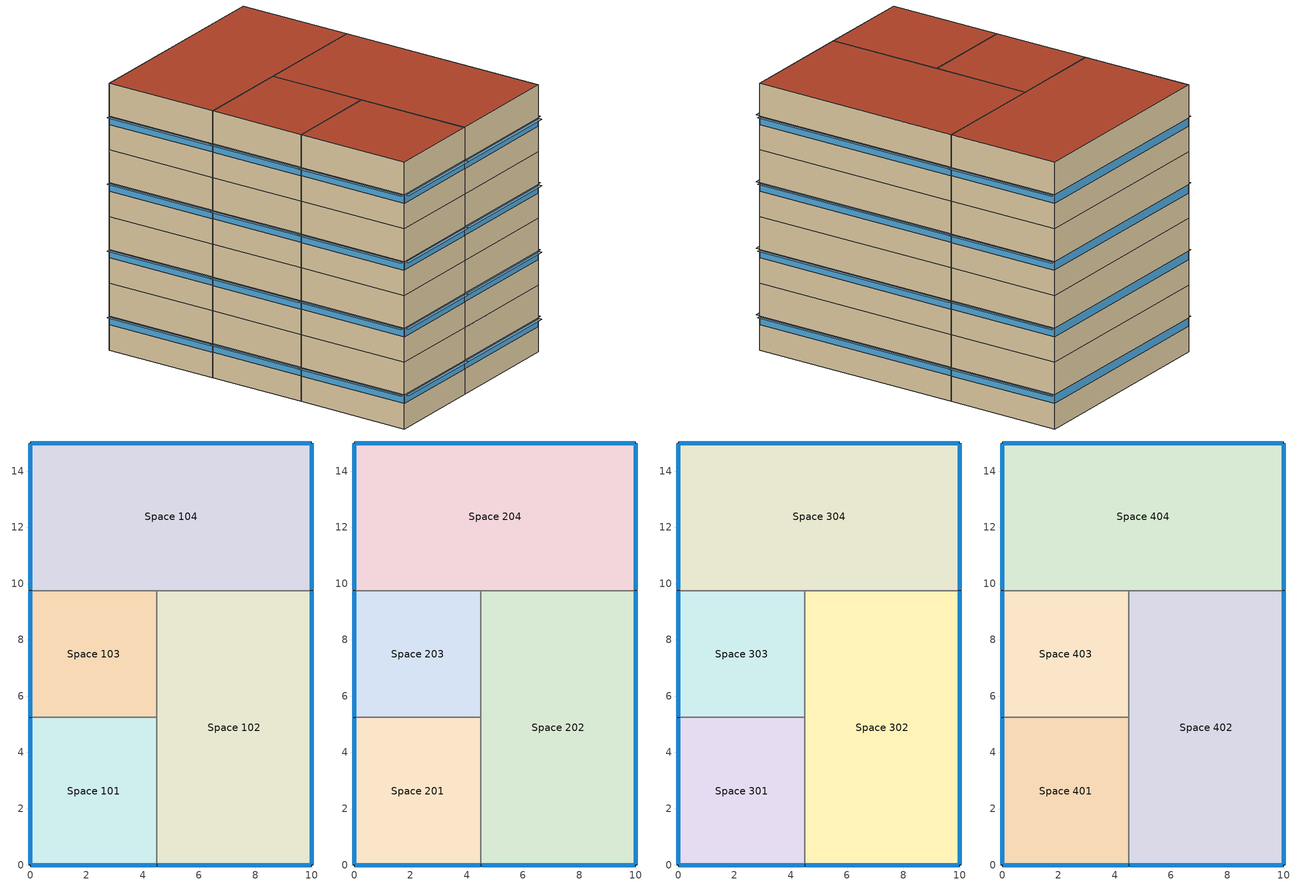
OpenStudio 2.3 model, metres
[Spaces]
Space 101
 floor ground: 4.5,5.25 4.5,0 0,0 0,5.25 z0
 wall outside: 0,5.25 0,0 4.5,0 z0:3.05
 wall to Space 103: 4.5,5.25 0,5.25 z0:3.05
 wall to Space 102: 4.5,0 4.5,5.25 z0:3.05
 window: 0.03,0 4.47,0 / 0,5.22 0,0.03 z1.16:1.55
Space 102
 floor ground: 10,9.75 10,0 4.5,0 4.5,9.75 z0
 wall outside: 4.5,0 10,0 10,9.75 z0:3.05
 wall to Space 103: 4.5,9.75 4.5,5.25 z0:3.05
 wall to Space 104: 10,9.75 4.5,9.75 z0:3.05
 window: 4.53,0 9.97,0 z1.16:1.55; 10,0.03 10,9.72 z1.17:1.55
Space 103
 floor ground: 4.5,9.75 4.5,5.25 0,5.25 0,9.75 z0
 wall outside: 0,9.75 0,5.25 z0:3.05
 wall to Space 104: 4.5,9.75 0,9.75 z0:3.05
 window: 0,9.72 0,5.28 z1.16:1.55
Space 104
 floor ground: 10,15 10,9.75 0,9.75 0,15 z0
 wall outside: 10,9.75 10,15 0,15 0,9.75 z0:3.05
 window: 9.97,15 0.03,15 z1.17:1.55; 10,9.78 10,14.97 / 0,14.97 0,9.78 z1.16:1.55
Space 201
 floor to Space 101: 4.5,5.25 4.5,0 0,0 0,5.25 z3.05
 wall outside: 0,5.25 0,0 4.5,0 z3.05:6.1
 wall to Space 203: 4.5,5.25 0,5.25 z3.05:6.1
 wall to Space 202: 4.5,0 4.5,5.25 z3.05:6.1
 window: 0.03,0 4.47,0 / 0,5.22 0,0.03 z4.21:4.6
Space 202
 floor to Space 102: 10,9.75 10,0 4.5,0 4.5,9.75 z3.05
 wall outside: 4.5,0 10,0 10,9.75 z3.05:6.1
 wall to Space 203: 4.5,9.75 4.5,5.25 z3.05:6.1
 wall to Space 204: 10,9.75 4.5,9.75 z3.05:6.1
 window: 4.53,0 9.97,0 / 10,0.03 10,9.72 z4.21:4.6
Space 203
 floor to Space 103: 4.5,9.75 4.5,5.25 0,5.25 0,9.75 z3.05
 wall outside: 0,9.75 0,5.25 z3.05:6.1
 wall to Space 204: 4.5,9.75 0,9.75 z3.05:6.1
 window: 0,9.72 0,5.28 z4.21:4.6
Space 204
 floor to Space 104: 10,15 10,9.75 0,9.75 0,15 z3.05
 wall outside: 10,9.75 10,15 0,15 0,9.75 z3.05:6.1
 window: 10,9.78 10,14.97 / 0,14.97 0,9.78 / 9.97,15 0.03,15 z4.21:4.6
Space 301
 floor to Space 201: 4.5,5.25 4.5,0 0,0 0,5.25 z6.1
 wall outside: 0,5.25 0,0 4.5,0 z6.1:9.14
 wall to Space 303: 4.5,5.25 0,5.25 z6.1:9.14
 wall to Space 302: 4.5,0 4.5,5.25 z6.1:9.14
 window: 0.03,0 4.47,0 / 0,5.22 0,0.03 z7.26:7.64
Space 302
 floor to Space 202: 10,9.75 10,0 4.5,0 4.5,9.75 z6.1
 wall outside: 4.5,0 10,0 10,9.75 z6.1:9.14
 wall to Space 303: 4.5,9.75 4.5,5.25 z6.1:9.14
 wall to Space 304: 10,9.75 4.5,9.75 z6.1:9.14
 window: 4.53,0 9.97,0 / 10,0.03 10,9.72 z7.26:7.64
Space 303
 floor to Space 203: 4.5,9.75 4.5,5.25 0,5.25 0,9.75 z6.1
 wall outside: 0,9.75 0,5.25 z6.1:9.14
 wall to Space 304: 4.5,9.75 0,9.75 z6.1:9.14
 window: 0,9.72 0,5.28 z7.26:7.64
Space 304
 floor to Space 204: 10,15 10,9.75 0,9.75 0,15 z6.1
 wall outside: 10,9.75 10,15 0,15 0,9.75 z6.1:9.14
 window: 0,14.97 0,9.78 / 10,9.78 10,14.97 / 9.97,15 0.03,15 z7.26:7.64
Space 401
 floor to Space 301: 4.5,5.25 4.5,0 0,0 0,5.25 z9.14
 wall outside: 0,5.25 0,0 4.5,0 z9.14:12.19
 wall to Space 403: 4.5,5.25 0,5.25 z9.14:12.19
 wall to Space 402: 4.5,0 4.5,5.25 z9.14:12.19
 window: 0.03,0 4.47,0 / 0,5.22 0,0.03 z10.31:10.69
 roof outside: 4.5,0 4.5,5.25 0,5.25 0,0 z12.19
Space 402
 floor to Space 302: 10,9.75 10,0 4.5,0 4.5,9.75 z9.14
 wall outside: 4.5,0 10,0 10,9.75 z9.14:12.19
 wall to Space 403: 4.5,9.75 4.5,5.25 z9.14:12.19
 wall to Space 404: 10,9.75 4.5,9.75 z9.14:12.19
 window: 4.53,0 9.97,0 / 10,0.03 10,9.72 z10.31:10.69
 roof outside: 10,0 10,9.75 4.5,9.75 4.5,0 z12.19
Space 403
 floor to Space 303: 4.5,9.75 4.5,5.25 0,5.25 0,9.75 z9.14
 wall outside: 0,9.75 0,5.25 z9.14:12.19
 wall to Space 404: 4.5,9.75 0,9.75 z9.14:12.19
 window: 0,9.72 0,5.28 z10.31:10.69
 roof outside: 4.5,5.25 4.5,9.75 0,9.75 0,5.25 z12.19
Space 404
 floor to Space 304: 10,15 10,9.75 0,9.75 0,15 z9.14
 wall outside: 10,9.75 10,15 0,15 0,9.75 z9.14:12.19
 window: 10,9.78 10,14.97 / 0,14.97 0,9.78 / 9.97,15 0.03,15 z10.31:10.69
 roof outside: 10,9.75 10,15 0,15 0,9.75 z12.19
shading: 9.97,-0.19 9.97,0 4.53,0 4.53,-0.19 z1.55; 4.47,-0.19 4.47,0 0.03,0 0.03,-0.19 z1.55; 0,9.78 0,14.97 -0.19,14.97 -0.19,9.78 z7.64; 10.19,9.78 10.19,14.97 10,14.97 10,9.78 z10.69; 10.19,0.03 10.19,9.72 10,9.72 10,0.03 z1.55; 9.97,-0.19 9.97,0 4.53,0 4.53,-0.19 z4.6; 10.19,9.78 10.19,14.97 10,14.97 10,9.78 z1.55; 10.19,9.78 10.19,14.97 10,14.97 10,9.78 z4.6; 0,0.03 0,5.22 -0.19,5.22 -0.19,0.03 z1.55; 0,9.78 0,14.97 -0.19,14.97 -0.19,9.78 z1.55; 0,5.28 0,9.72 -0.19,9.72 -0.19,5.28 z1.55; 4.47,-0.19 4.47,0 0.03,0 0.03,-0.19 z4.6; 0,0.03 0,5.22 -0.19,5.22 -0.19,0.03 z4.6; 10.19,0.03 10.19,9.72 10,9.72 10,0.03 z4.6; 4.47,-0.19 4.47,0 0.03,0 0.03,-0.19 z10.69; 10.19,9.78 10.19,14.97 10,14.97 10,9.78 z7.64; 9.97,-0.19 9.97,0 4.53,0 4.53,-0.19 z7.64; 0,5.28 0,9.72 -0.19,9.72 -0.19,5.28 z4.6; 10.19,0.03 10.19,9.72 10,9.72 10,0.03 z10.69; 0,9.78 0,14.97 -0.19,14.97 -0.19,9.78 z4.6; 4.47,-0.19 4.47,0 0.03,0 0.03,-0.19 z7.64; 0,0.03 0,5.22 -0.19,5.22 -0.19,0.03 z7.64; 10.19,0.03 10.19,9.72 10,9.72 10,0.03 z7.64; 0,5.28 0,9.72 -0.19,9.72 -0.19,5.28 z7.64; 0,5.28 0,9.72 -0.19,9.72 -0.19,5.28 z10.69; 0,0.03 0,5.22 -0.19,5.22 -0.19,0.03 z10.69; 0,9.78 0,14.97 -0.19,14.97 -0.19,9.78 z10.69; 9.97,-0.19 9.97,0 4.53,0 4.53,-0.19 z10.69
[Building]
Building 1: Space Type=189.1-2009 - MidriseApartment - Apartment - CZ4-8; Default Construction Set=189.1-2009 - CZ3 - MidriseApartment
[Site]
Piacenza: Latitude {deg}=44.92; Longitude {deg}=9.73; Time Zone {hr}=1; Elevation {m}=134
[ClimateZones]
Climate Zone Institution Name 1=ASHRAE; Climate Zone Document Name 1=ANSI/ASHRAE Standard 169; Climate Zone Document Year 1=2006; Climate Zone Institution Name 2=CEC; Climate Zone Document Name 2=California Climate Zone Descriptions; Climate Zone Document Year 2=1995
[SizingPeriod:DesignDay] Barometric Pressure {Pa}=99726; Sky Clearness=0; Rain Indicator=0; Snow Indicator=0; Day of Month=21; Daylight Saving Time Indicator=0; Dry-Bulb Temperature Range Modifier Type=DefaultMultipliers
Name | Maximum Dry-Bulb Temperature {C} | Daily Dry-Bulb Temperature Range {deltaC} | Humidity Indicating Conditions at Maximum Dry-Bulb | Wind Speed {m/s} | Wind Direction {deg} | Month | Day Type | Humidity Indicating Type | Solar Model Indicator | ASHRAE Taub | ASHRAE Taud
Piacenza Ann Htg 99.6% Condns DB | -6.1 | 0 | -6.1 | 2 | 250 | 1 | WinterDesignDay | Wetbulb | ASHRAEClearSky
Piacenza Ann Hum_n 99.6% Condns DP=>MCDB | 3.5 | 0 | -11.3 | 2 | 250 | 1 | WinterDesignDay | Dewpoint | ASHRAEClearSky
Piacenza Ann Htg Wind 99.6% Condns WS=>MCDB | 5.8 | 0 | 5.8 | 8.9 | 250 | 1 | WinterDesignDay | Wetbulb | ASHRAEClearSky
Piacenza Ann Clg .4% Condns DB=>MWB | 33.1 | 11.9 | 22.7 | 2.3 | 90 | 8 | SummerDesignDay | Wetbulb | ASHRAETau | 0.48 | 1.935
Piacenza Ann Clg .4% Condns WB=>MDB | 30.1 | 11.9 | 24.6 | 2.3 | 90 | 8 | SummerDesignDay | Wetbulb | ASHRAETau | 0.48 | 1.935
Piacenza Ann Clg .4% Condns DP=>MDB | 27.4 | 11.9 | 23 | 2.3 | 90 | 8 | SummerDesignDay | Dewpoint | ASHRAETau | 0.48 | 1.935
Piacenza Ann Clg .4% Condns Enth=>MDB | 30.3 | 11.9 | 74900 | 2.3 | 90 | 8 | SummerDesignDay | Enthalpy | ASHRAETau | 0.48 | 1.935
[DefaultConstructionSet] Interior Partition Construction=Interior Partition
Name | Default Exterior Surface Constructions | Default Interior Surface Constructions | Default Ground Contact Surface Constructions | Default Exterior SubSurface Constructions | Default Interior SubSurface Constructions
189.1-2009 - CZ4 - Office | Default Surface Constructions 10 | Default Surface Constructions 11 | Default Surface Constructions 12 | Default Sub Surface Constructions 7 | Default Sub Surface Constructions 8
189.1-2009 - CZ3 - MidriseApartment | Default Surface Constructions 22 | Default Surface Constructions 23 | Default Surface Constructions 24 | Default Sub Surface Constructions 15 | Default Sub Surface Constructions 16
[DefaultSurfaceConstructions]
Name | Floor Construction | Wall Construction | Roof Ceiling Construction
Default Surface Constructions 10 | ExtSlabCarpet 4in ClimateZone 1-8 | ASHRAE 189.1-2009 ExtWall Mass ClimateZone 4 | ASHRAE 189.1-2009 ExtRoof IEAD ClimateZone 2-5
Default Surface Constructions 11; Default Surface Constructions 23 | Interior Floor | Interior Wall | Interior Ceiling
Default Surface Constructions 12; Default Surface Constructions 24 | ExtSlabCarpet 4in ClimateZone 1-8 | ExtSlabCarpet 4in ClimateZone 1-8 | ExtSlabCarpet 4in ClimateZone 1-8
Default Surface Constructions 22 | ExtSlabCarpet 4in ClimateZone 1-8 | ASHRAE 189.1-2009 ExtWall SteelFrame ClimateZone 1-3 | ASHRAE 189.1-2009 ExtRoof IEAD ClimateZone 2-5
[Construction]
ExtSlabCarpet 4in ClimateZone 1-8: MAT-CC05 4 HW CONCRETE, CP02 CARPET PAD
Interior Floor: F16 Acoustic tile, F05 Ceiling air space resistance, M11 100mm lightweight concrete
Interior Wall: G01a 19mm gypsum board, F04 Wall air space resistance, G01a 19mm gypsum board
Interior Ceiling: M11 100mm lightweight concrete, F05 Ceiling air space resistance, F16 Acoustic tile
Exterior Door: F08 Metal surface, I01 25mm insulation board
Interior Window: Clear 3mm
Interior Door; Interior Partition: G05 25mm wood
ASHRAE 189.1-2009 ExtRoof IEAD ClimateZone 2-5: Roof Membrane, Roof Insulation [21], Metal Decking
ASHRAE 189.1-2009 ExtWindow ClimateZone 3: Theoretical Glass [202]
ASHRAE 189.1-2009 ExtWall Mass ClimateZone 4: 1IN Stucco, 8IN Concrete HW, Wall Insulation [37], 1/2IN Gypsum
ASHRAE 189.1-2009 ExtWindow ClimateZone 4-5: Theoretical Glass [207]
ASHRAE 189.1-2009 ExtWall SteelFrame ClimateZone 1-3: MAT-SHEATH, Wall Insulation [33], 1/2IN Gypsum
[Material] Thermal Absorptance=0.9
Name | Roughness | Thickness {m} | Conductivity {W/m-K} | Density {kg/m3} | Specific Heat {J/kg-K} | Solar Absorptance | Visible Absorptance
MAT-CC05 4 HW CONCRETE | Rough | 0.1016 | 1.311 | 2240 | 836.8 | 0.85 | 0.85
1IN Stucco | Smooth | 0.0253 | 0.6918 | 1858 | 837 | 0.92 | 0.92
8IN Concrete HW | MediumRough | 0.2033 | 1.7296 | 2243 | 837 | 0.65 | 0.65
1/2IN Gypsum | Smooth | 0.0127 | 0.16 | 784.9 | 830 | 0.4 | 0.4
Roof Membrane | VeryRough | 0.0095 | 0.16 | 1121.29 | 1460 | 0.7 | 0.7
Metal Decking | MediumSmooth | 0.0015 | 45.006 | 7680 | 418.4 | 0.6 | 0.6
F16 Acoustic tile | MediumSmooth | 0.0191 | 0.06 | 368 | 590 | 0.3 | 0.3
M11 100mm lightweight concrete | MediumRough | 0.1016 | 0.53 | 1280 | 840 | 0.5 | 0.5
G01a 19mm gypsum board | MediumSmooth | 0.019 | 0.16 | 800 | 1090 | 0.4 | 0.4
F08 Metal surface | Smooth | 0.0008 | 45.28 | 7824 | 500 | 0.7 | 0.7
I01 25mm insulation board | MediumRough | 0.0254 | 0.03 | 43 | 1210 | 0.6 | 0.6
G05 25mm wood | MediumSmooth | 0.0254 | 0.15 | 608 | 1630 | 0.5 | 0.5
Roof Insulation [21] | MediumRough | 0.2105 | 0.049 | 265 | 836.8 | 0.7 | 0.7
Wall Insulation [37] | MediumRough | 0.0681 | 0.0432 | 91 | 837 | 0.5 | 0.5
Wall Insulation [33] | MediumRough | 0.0781 | 0.045 | 265 | 836.8 | 0.7 | 0.7
[Material:NoMass] Roughness=Smooth; Thermal Resistance {m2-K/W}=0.1; Thermal Absorptance=0.9
Name | Solar Absorptance | Visible Absorptance
CP02 CARPET PAD | 0.8 | 0.8
MAT-SHEATH | 0.7 | 0.7
[Material:AirGap]
Name | Thermal Resistance {m2-K/W}
F05 Ceiling air space resistance | 0.18
F04 Wall air space resistance | 0.15
[DefaultSubSurfaceConstructions]
Name | Fixed Window Construction | Operable Window Construction | Door Construction | Tubular Daylight Dome Construction | Tubular Daylight Diffuser Construction
Default Sub Surface Constructions 7 | ASHRAE 189.1-2009 ExtWindow ClimateZone 4-5 | ASHRAE 189.1-2009 ExtWindow ClimateZone 4-5 | Exterior Door | Interior Window | Interior Window
Default Sub Surface Constructions 8; Default Sub Surface Constructions 16 | Interior Window | Interior Window | Interior Door
Default Sub Surface Constructions 15 | ASHRAE 189.1-2009 ExtWindow ClimateZone 3 | ASHRAE 189.1-2009 ExtWindow ClimateZone 3 | Exterior Door | Interior Window | Interior Window
[WindowMaterial:Glazing] Optical Data Type=SpectralAverage; Thickness {m}=0.003; Back Side Solar Reflectance at Normal Incidence=0; Back Side Visible Reflectance at Normal Incidence=0; Infrared Transmittance at Normal Incidence=0; Dirt Correction Factor for Solar and Visible Transmittance=1; Solar Diffusing=No
Name | Solar Transmittance at Normal Incidence | Front Side Solar Reflectance at Normal Incidence | Visible Transmittance at Normal Incidence | Front Side Visible Reflectance at Normal Incidence | Front Side Infrared Hemispherical Emissivity | Back Side Infrared Hemispherical Emissivity | Conductivity {W/m-K}
Clear 3mm | 0.837 | 0.075 | 0.898 | 0.081 | 0.84 | 0.84 | 0.9
Theoretical Glass [202] | 0.2325 | 0.7175 | 0.3192 | 0.6308 | 0.9 | 0.9 | 0.0192
Theoretical Glass [207] | 0.3311 | 0.6189 | 0.44 | 0.51 | 0.9 | 0.9 | 0.0133
[WindowMaterial:Blind]
Window Material Blind 1: Slat Width {m}=0.025; Slat Separation {m}=0.01875; Front Side Slat Beam Solar Reflectance=0.5; Back Side Slat Beam Solar Reflectance=0.5; Front Side Slat Diffuse Solar Reflectance=0.5; Back Side Slat Diffuse Solar Reflectance=0.5; Slat Beam Visible Transmittance=0
[SpaceType]
Name | Default Schedule Set | Design Specification Outdoor Air Object | Standards Building Type | Standards Space Type
189.1-2009 - Office - Stair - CZ4-8 | 189.1-2009 - Office - Stair - CZ4-8 Schedule Set | 189.1-2009 - Office - Stair - CZ4-8 Ventilation | Office | Stair
189.1-2009 - MidriseApartment - Apartment - CZ4-8 | 189.1-2009 - MidriseApartment - Apartment - CZ4-8 Schedule Set |  | MidriseApartment | Apartment
[DefaultScheduleSet]
Name | Lighting Schedule | Infiltration Schedule | Number of People Schedule | People Activity Level Schedule | Electric Equipment Schedule
189.1-2009 - Office - Stair - CZ4-8 Schedule Set | Office Bldg Light | Office Infil Quarter On
189.1-2009 - MidriseApartment - Apartment - CZ4-8 Schedule Set | MidriseApartment Apartment Light | MidriseApartment Infil | MidriseApartment Apartment Occ | MidriseApartment Activity | MidriseApartment Apartment Equip
[Lights:Definition] Design Level Calculation Method=Watts/Area
Name | Watts per Space Floor Area {W/m2}
189.1-2009 - Office - Stair - CZ4-8 Lights Definition | 5.81251
189.1-2009 - MidriseApartment - Apartment - CZ4-8 Lights Definition | 10.6563
[Lights]
Name | Lights Definition | Space or SpaceType
189.1-2009 - Office - Stair - CZ4-8 Lights | 189.1-2009 - Office - Stair - CZ4-8 Lights Definition | 189.1-2009 - Office - Stair - CZ4-8
189.1-2009 - MidriseApartment - Apartment - CZ4-8 Lights | 189.1-2009 - MidriseApartment - Apartment - CZ4-8 Lights Definition | 189.1-2009 - MidriseApartment - Apartment - CZ4-8
[DesignSpecification:OutdoorAir]
189.1-2009 - Office - Stair - CZ4-8 Ventilation: Outdoor Air Method=Sum; Outdoor Air Flow per Floor Area {m3/s-m2}=0.000254
[People:Definition]
189.1-2009 - MidriseApartment - Apartment - CZ4-8 People Definition: Number of People Calculation Method=People/Area; People per Space Floor Area {person/m2}=0.0283091; Fraction Radiant=0.3
[People]
189.1-2009 - MidriseApartment - Apartment - CZ4-8 People: People Definition=189.1-2009 - MidriseApartment - Apartment - CZ4-8 People Definition; Space or SpaceType=189.1-2009 - MidriseApartment - Apartment - CZ4-8
[SpaceInfiltration:DesignFlowRate] Design Flow Rate Calculation Method=Flow/ExteriorArea; Flow per Exterior Surface Area {m3/s-m2}=0.000226568
Name | Space or SpaceType
189.1-2009 - Office - Stair - CZ4-8 Infiltration | 189.1-2009 - Office - Stair - CZ4-8
189.1-2009 - MidriseApartment - Apartment - CZ4-8 Infiltration | 189.1-2009 - MidriseApartment - Apartment - CZ4-8
[ElectricEquipment:Definition]
189.1-2009 - MidriseApartment - Apartment - CZ4-8 Electric Equipment Definition: Design Level Calculation Method=Watts/Area; Watts per Space Floor Area {W/m2}=3.87501
[ElectricEquipment]
189.1-2009 - MidriseApartment - Apartment - CZ4-8 Electric Equipment: Electric Equipment Definition=189.1-2009 - MidriseApartment - Apartment - CZ4-8 Electric Equipment Definition; Space or SpaceType=189.1-2009 - MidriseApartment - Apartment - CZ4-8
[ThermostatSetpoint:DualSetpoint]
Name | Heating Setpoint Temperature Schedule | Cooling Setpoint Temperature Schedule
Thermal Zone 1 Thermostat 1 | MidriseApartment Apartment HtgSetp | MidriseApartment Apartment ClgSetp
Thermal Zone 2 Thermostat 1 | Medium Office HtgSetp | Medium Office ClgSetp
[ShadingControl]
Shading Control 1: Shading Type=InteriorBlind; Shading Device Material=Window Material Blind 1
[BuildingStory] Nominal Floor to Floor Height {m}=3.048
Name | Nominal Z Coordinate {m}
Building Story 1 | 0
Building Story 2 | 3.048
Building Story 3 | 6.096
Building Story 4 | 9.144
[Space]
Name | Space Type | Default Construction Set | Building Story | Thermal Zone
Space 101; Space 102; Space 104 | 189.1-2009 - MidriseApartment - Apartment - CZ4-8 | 189.1-2009 - CZ3 - MidriseApartment | Building Story 1 | Thermal Zone 1
Space 103 | 189.1-2009 - Office - Stair - CZ4-8 | 189.1-2009 - CZ4 - Office | Building Story 1 | Thermal Zone 2
Space 201; Space 202; Space 204 | 189.1-2009 - MidriseApartment - Apartment - CZ4-8 | 189.1-2009 - CZ3 - MidriseApartment | Building Story 2 | Thermal Zone 1
Space 203 | 189.1-2009 - Office - Stair - CZ4-8 | 189.1-2009 - CZ4 - Office | Building Story 2 | Thermal Zone 2
Space 301; Space 302; Space 304 | 189.1-2009 - MidriseApartment - Apartment - CZ4-8 | 189.1-2009 - CZ3 - MidriseApartment | Building Story 3 | Thermal Zone 1
Space 303 | 189.1-2009 - Office - Stair - CZ4-8 | 189.1-2009 - CZ4 - Office | Building Story 3 | Thermal Zone 2
Space 401; Space 402; Space 404 | 189.1-2009 - MidriseApartment - Apartment - CZ4-8 | 189.1-2009 - CZ3 - MidriseApartment | Building Story 4 | Thermal Zone 1
Space 403 | 189.1-2009 - Office - Stair - CZ4-8 | 189.1-2009 - CZ4 - Office | Building Story 4 | Thermal Zone 2
[ThermalZone] Use Ideal Air Loads=Yes
Name | Thermostat
Thermal Zone 1 | Thermal Zone 1 Thermostat 1
Thermal Zone 2 | Thermal Zone 2 Thermostat 1
[Sizing:Zone] Zone Cooling Design Supply Air Temperature Input Method=SupplyAirTemperature; Zone Cooling Design Supply Air Temperature {C}=14; Zone Cooling Design Supply Air Temperature Difference {deltaC}=11.11; Zone Heating Design Supply Air Temperature Input Method=SupplyAirTemperature; Zone Heating Design Supply Air Temperature {C}=40; Zone Heating Design Supply Air Temperature Difference {deltaC}=11.11; Zone Cooling Design Supply Air Humidity Ratio {kg-H2O/kg-air}=0.0085; Zone Heating Design Supply Air Humidity Ratio {kg-H2O/kg-air}=0.008; Cooling Design Air Flow Method=DesignDay; Heating Design Air Flow Method=DesignDay; Account for Dedicated Outdoor Air System=No; Dedicated Outdoor Air System Control Strategy=NeutralSupplyAir; Dedicated Outdoor Air Low Setpoint Temperature for Design {C}=autosize; Dedicated Outdoor Air High Setpoint Temperature for Design {C}=autosize
Thermal Zone 1; Thermal Zone 2
[Schedule:Ruleset]
Name | Default Day Schedule | Summer Design Day Schedule | Winter Design Day Schedule
Office Bldg Light | Office Bldg Light Default Schedule | Office Bldg Light Summer Design Day | Office Bldg Light Winter Design Day
Office Infil Quarter On | Office Infil Quarter On Default Schedule | Office Infil Quarter On Summer Design Day | Office Infil Quarter On Winter Design Day
Medium Office HtgSetp | Medium Office HtgSetp Default Schedule | Medium Office HtgSetp Summer Design Day | Medium Office HtgSetp Winter Design Day
Medium Office ClgSetp | Medium Office ClgSetp Default Schedule | Medium Office ClgSetp Summer Design Day | Medium Office ClgSetp Winter Design Day
MidriseApartment Apartment Light | MidriseApartment Apartment Light Default Schedule | MidriseApartment Apartment Light Summer Design Day | MidriseApartment Apartment Light Winter Design Day
MidriseApartment Apartment Occ | MidriseApartment Apartment Occ Default Schedule | MidriseApartment Apartment Occ Summer Design Day | MidriseApartment Apartment Occ Winter Design Day
MidriseApartment Activity | MidriseApartment Activity Default Schedule | MidriseApartment Activity Summer Design Day | MidriseApartment Activity Winter Design Day
MidriseApartment Infil | MidriseApartment Infil Default Schedule | MidriseApartment Infil Summer Design Day | MidriseApartment Infil Winter Design Day
MidriseApartment Apartment Equip | MidriseApartment Apartment Equip Default Schedule | MidriseApartment Apartment Equip Summer Design Day | MidriseApartment Apartment Equip Winter Design Day
MidriseApartment Apartment HtgSetp | MidriseApartment Apartment HtgSetp Default Schedule | Schedule Day 5 | Schedule Day 4
MidriseApartment Apartment ClgSetp | MidriseApartment Apartment ClgSetp Default Schedule | Schedule Day 3 | Schedule Day 2
[Schedule:Day]
Office Bldg Light Default Schedule: 5, 0, 0.05, 7, 0, 0.1, 8, 0, 0.3, 17, 0, 0.9, 18, 0, 0.7, 20, 0, 0.5, 22, 0, 0.3, 23, 0, 0.1, 24, 0, 0.05
Office Bldg Light Summer Design Day; Office Infil Quarter On Rule 1 Day Schedule; MidriseApartment Infil Default Schedule; MidriseApartment Infil Summer Design Day; MidriseApartment Infil Winter Design Day: 24, 0, 1
Office Bldg Light Winter Design Day: 24, 0, 0
Office Bldg Light Rule 1 Day Schedule: 24, 0, 0.05
Office Bldg Light Rule 2 Day Schedule: 6, 0, 0.05, 8, 0, 0.1, 14, 0, 0.5, 17, 0, 0.15, 24, 0, 0.05
Office Infil Quarter On Default Schedule; Office Infil Quarter On Summer Design Day: 6, 0, 1, 22, 0, 0.25, 24, 0, 1
Office Infil Quarter On Winter Design Day; Office Infil Quarter On Rule 2 Day Schedule: 6, 0, 1, 18, 0, 0.25, 24, 0, 1
Medium Office HtgSetp Default Schedule: 6, 0, 15.6, 22, 0, 21, 24, 0, 15.6
Medium Office HtgSetp Summer Design Day; Medium Office HtgSetp Rule 1 Day Schedule: 24, 0, 15.6
Medium Office HtgSetp Winter Design Day: 24, 0, 21
Medium Office HtgSetp Rule 2 Day Schedule: 6, 0, 15.6, 18, 0, 21, 24, 0, 15.6
Medium Office ClgSetp Default Schedule; Medium Office ClgSetp Summer Design Day: 6, 0, 26.7, 22, 0, 24, 24, 0, 26.7
Medium Office ClgSetp Winter Design Day; Medium Office ClgSetp Rule 1 Day Schedule: 24, 0, 26.7
Medium Office ClgSetp Rule 2 Day Schedule: 6, 0, 26.7, 18, 0, 24, 24, 0, 26.7
MidriseApartment Apartment Light Default Schedule; MidriseApartment Apartment Light Summer Design Day; MidriseApartment Apartment Light Winter Design Day: 4, 0, 0.067, 5, 0, 0.187, 6, 0, 0.394, 7, 0, 0.44, 8, 0, 0.393, 9, 0, 0.172, 15, 0, 0.119, 16, 0, 0.206, 17, 0, 0.439, 18, 0, 0.616, 19, 0, 0.829, 20, 0, 0.986, 21, 0, 1, 22, 0, 0.692, 23, 0, 0.384, 24, 0, 0.16
MidriseApartment Apartment Occ Default Schedule; MidriseApartment Apartment Occ Summer Design Day; MidriseApartment Apartment Occ Winter Design Day: 7, 0, 1, 8, 0, 0.85, 9, 0, 0.39, 16, 0, 0.25, 17, 0, 0.3, 18, 0, 0.52, 21, 0, 0.87, 24, 0, 1
MidriseApartment Activity Default Schedule; MidriseApartment Activity Summer Design Day; MidriseApartment Activity Winter Design Day: 24, 0, 120
MidriseApartment Apartment Equip Default Schedule; MidriseApartment Apartment Equip Summer Design Day; MidriseApartment Apartment Equip Winter Design Day: 1, 0, 0.45, 2, 0, 0.41, 3, 0, 0.39, 5, 0, 0.38, 6, 0, 0.43, 7, 0, 0.54, 8, 0, 0.65, 9, 0, 0.66, 10, 0, 0.67, 11, 0, 0.69, 12, 0, 0.7, 13, 0, 0.69, 14, 0, 0.66, 15, 0, 0.65, 16, 0, 0.68, 17, 0, 0.8, 19, 0, 1, 20, 0, 0.93, 21, 0, 0.89, 22, 0, 0.85, 23, 0, 0.71, 24, 0, 0.58
MidriseApartment Apartment HtgSetp Default Schedule; Schedule Day 5; Schedule Day 4: 24, 0, 21.1
MidriseApartment Apartment ClgSetp Default Schedule; Schedule Day 3; Schedule Day 2: 24, 0, 23.9
[Schedule:Rule] Apply Monday=No; Apply Tuesday=No; Apply Wednesday=No; Apply Thursday=No; Apply Friday=No; Date Specification Type=DateRange; Start Month=1; Start Day=1; End Month=12; End Day=31
Name | Schedule Ruleset | Rule Order | Day Schedule | Apply Sunday | Apply Saturday
Office Bldg Light Rule 1 | Office Bldg Light | 0 | Office Bldg Light Rule 1 Day Schedule | Yes | No
Office Bldg Light Rule 2 | Office Bldg Light | 1 | Office Bldg Light Rule 2 Day Schedule | No | Yes
Office Infil Quarter On Rule 1 | Office Infil Quarter On | 0 | Office Infil Quarter On Rule 1 Day Schedule | Yes | No
Office Infil Quarter On Rule 2 | Office Infil Quarter On | 1 | Office Infil Quarter On Rule 2 Day Schedule | No | Yes
Medium Office HtgSetp Rule 1 | Medium Office HtgSetp | 0 | Medium Office HtgSetp Rule 1 Day Schedule | Yes | No
Medium Office HtgSetp Rule 2 | Medium Office HtgSetp | 1 | Medium Office HtgSetp Rule 2 Day Schedule | No | Yes
Medium Office ClgSetp Rule 1 | Medium Office ClgSetp | 0 | Medium Office ClgSetp Rule 1 Day Schedule | Yes | No
Medium Office ClgSetp Rule 2 | Medium Office ClgSetp | 1 | Medium Office ClgSetp Rule 2 Day Schedule | No | Yes
